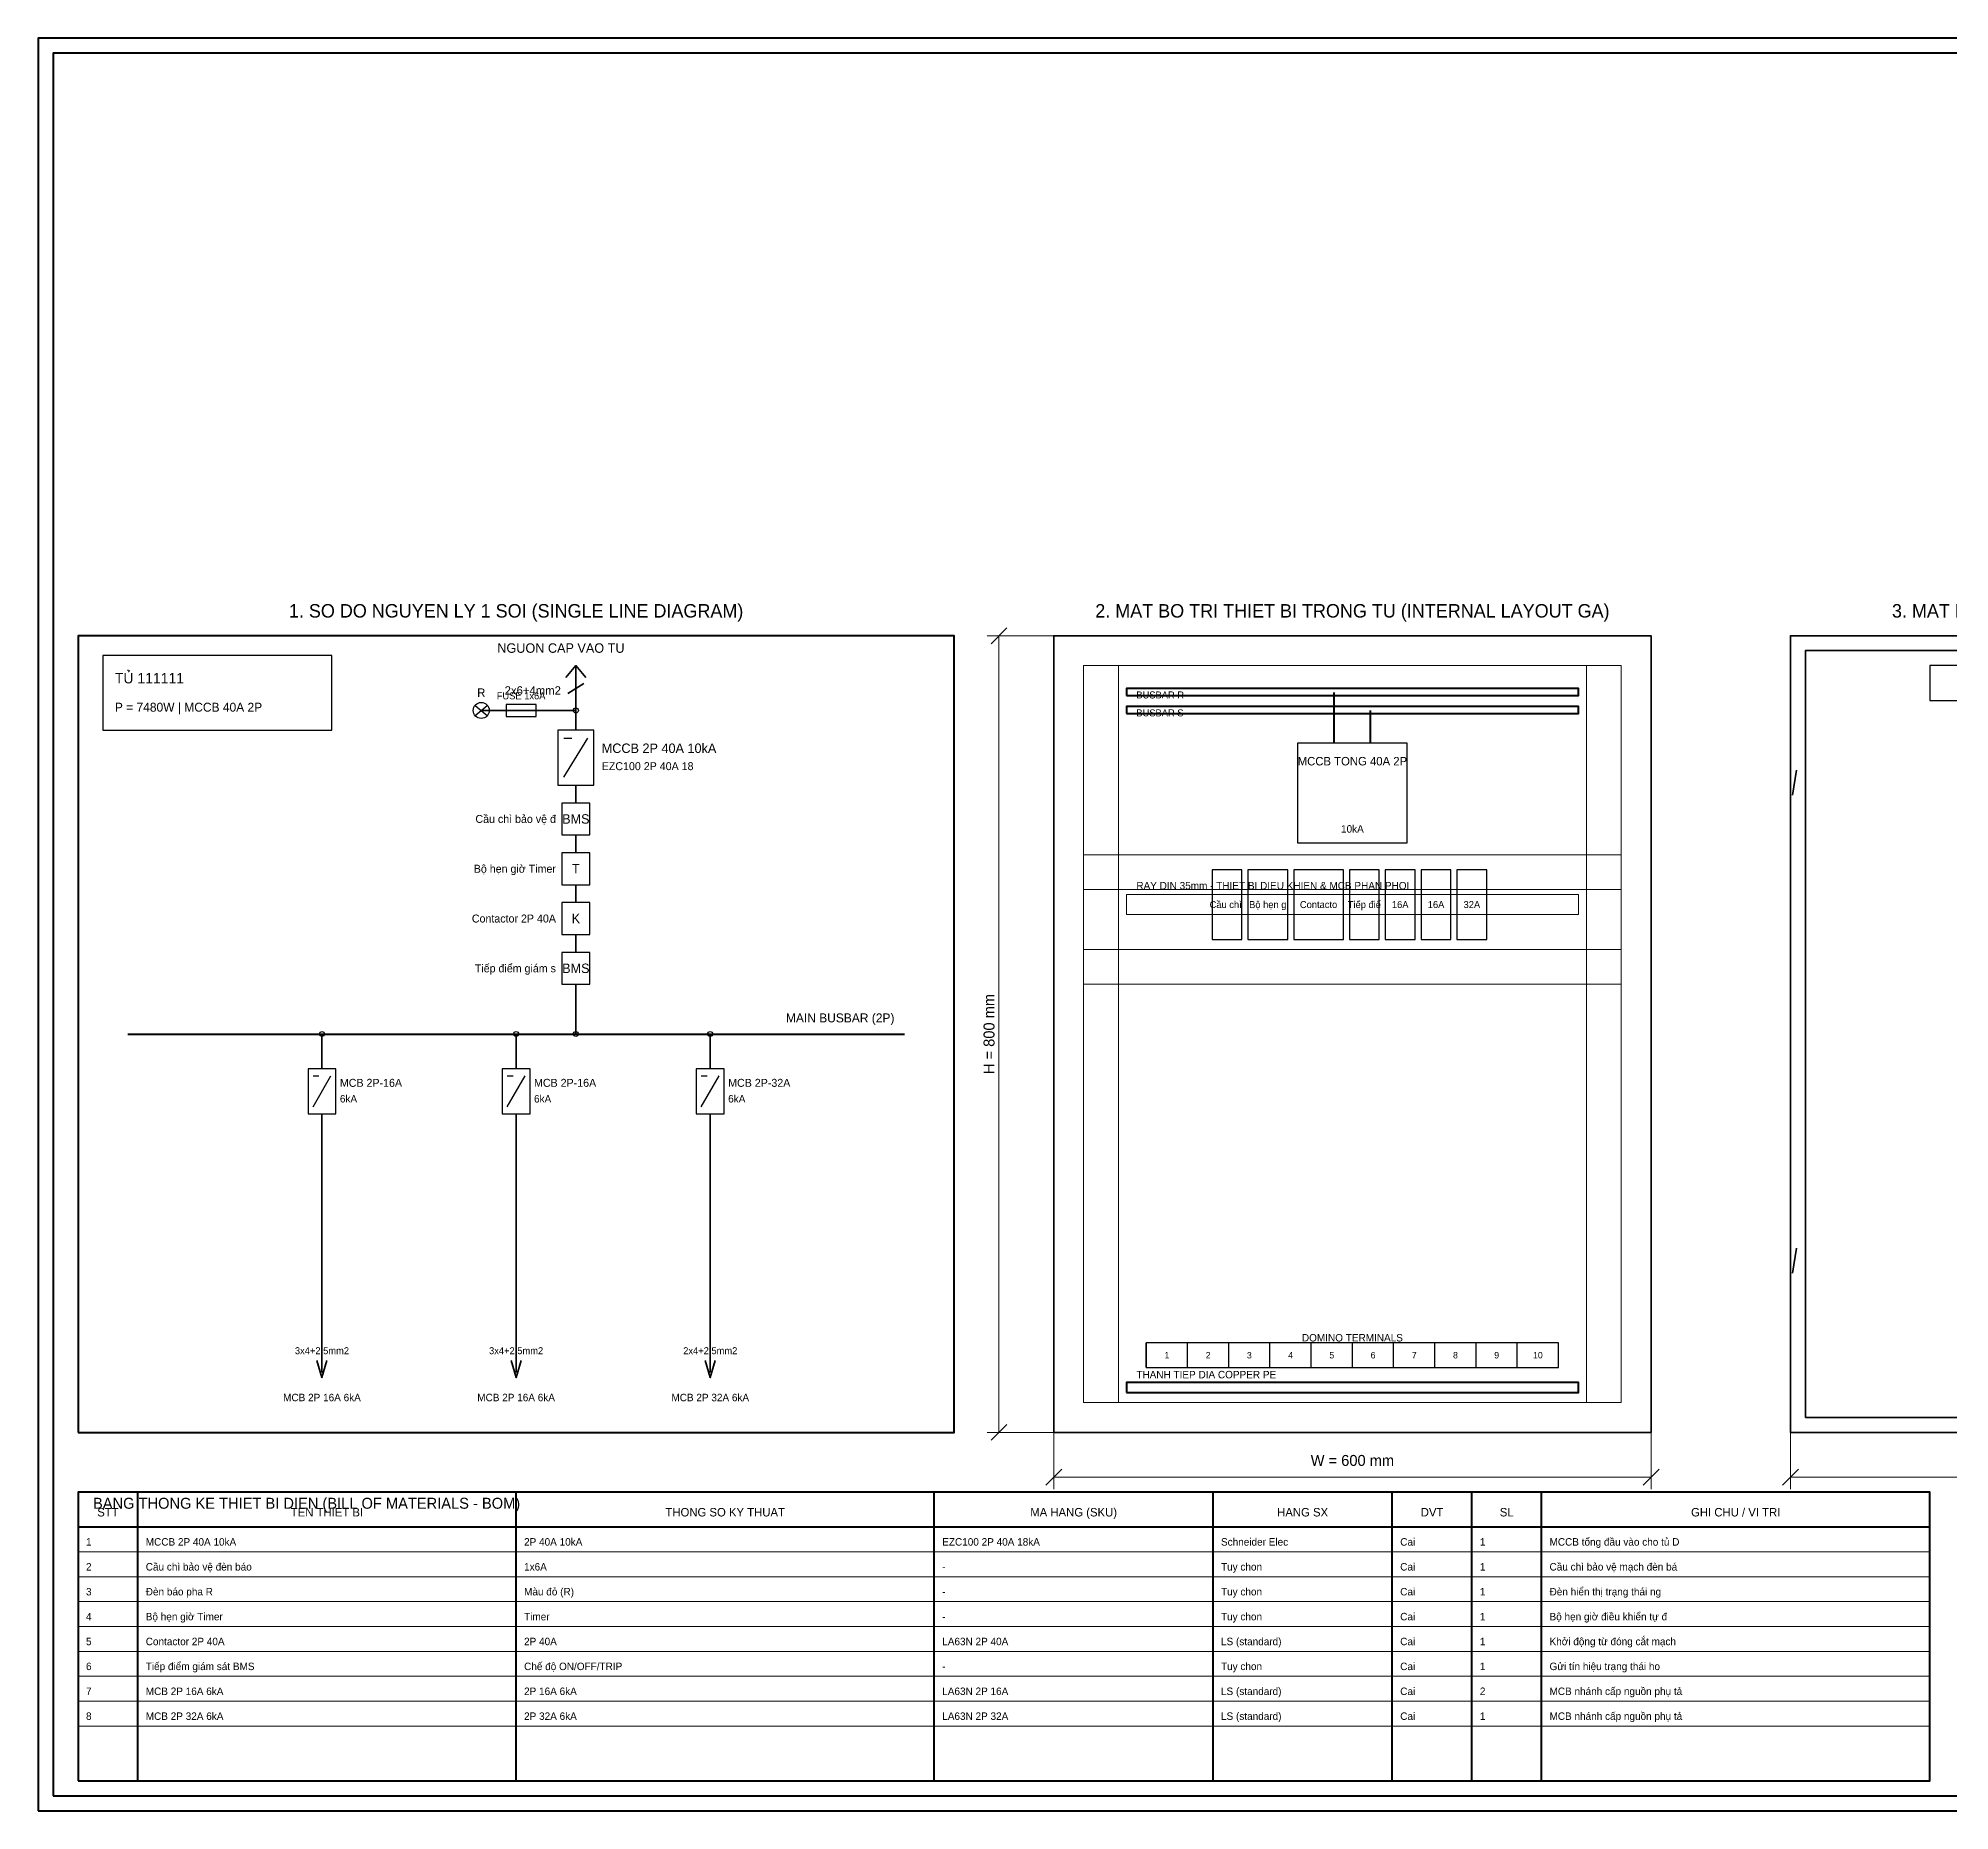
# Model space of a CAD drawing. Header units: metres. Extents: x 20 to 3200, y 20 to 1800.
# Drawn here: x 20 to 1940, y 20 to 1800 of the extents above; entities that cross this region are included whole.
import ezdxf
from ezdxf.enums import TextEntityAlignment as Align

# ---------------------------------------------------------------- set-up
doc = ezdxf.new("R2010")
doc.units = ezdxf.units.M
for name, color, linetype, lineweight in [('0_BORDER', 5, 'Continuous', 40), ('0_BUSBAR_MAIN', 1, 'Continuous', 50), ('0_DEVICES', 7, 'Continuous', 25), ('0_DIMENSIONS', 2, 'Continuous', 15), ('0_DUCTS', 8, 'Continuous', 15), ('0_FRAME', 6, 'Continuous', 35), ('0_PLATE', 4, 'Continuous', 20), ('0_SLD_POWER', 3, 'Continuous', 35), ('0_TEXT', 7, 'Continuous', 18), ('0_TEXT_TITLE', 3, 'Continuous', 30)]:
    doc.layers.add(name, color=color, linetype=linetype, lineweight=lineweight)

msp = doc.modelspace()

# ---------------------------------------------------------------- linework, layer by layer
at = {"layer": '0_BORDER'}
for p, q in [((120, 50), (120, 340)), ((500, 50), (500, 340)), ((920, 50), (920, 340)), ((1200, 50), (1200, 340)), ((1380, 50), (1380, 340)), ((1460, 50), (1460, 340)), ((1530, 50), (1530, 340)), ((60, 305), (1920, 305))]:
    msp.add_line(p, q, dxfattribs=at)
for points in [[(20, 20), (3200, 20), (3200, 1800), (20, 1800), (20, 20)], [(35, 35), (3185, 35), (3185, 1785), (35, 1785), (35, 35)], [(60, 400), (940, 400), (940, 1200), (60, 1200), (60, 400)], [(60, 50), (1920, 50), (1920, 340), (60, 340), (60, 50)]]:
    msp.add_lwpolyline(points, close=True, dxfattribs=at)
at = {"layer": '0_BUSBAR_MAIN', "color": 1}
msp.add_line((1321.7, 1092), (1321.7, 1143), dxfattribs=at)
at = {"layer": '0_BUSBAR_MAIN', "color": 2}
msp.add_line((1358.3, 1092), (1358.3, 1125), dxfattribs=at)
at = {"layer": '0_BUSBAR_MAIN'}
msp.add_line((110, 800), (890, 800), dxfattribs=at)
at = {"layer": '0_BUSBAR_MAIN', "color": 1}
msp.add_lwpolyline([(1113, 1140), (1567, 1140), (1567, 1147), (1113, 1147), (1113, 1140)], close=True, dxfattribs=at)
at = {"layer": '0_BUSBAR_MAIN', "color": 2}
msp.add_lwpolyline([(1113, 1122), (1567, 1122), (1567, 1129), (1113, 1129), (1113, 1122)], close=True, dxfattribs=at)
at = {"layer": '0_BUSBAR_MAIN', "color": 3}
msp.add_lwpolyline([(1113, 440), (1567, 440), (1567, 450), (1113, 450), (1113, 440)], close=True, dxfattribs=at)
at = {"layer": '0_DEVICES'}
for p, q in [((459, 1120), (471, 1130)), ((459, 1130), (471, 1120)), ((548, 1058), (572, 1097)), ((548, 1097), (556, 1097)), ((296, 727), (314, 758)), ((296, 758), (302, 758)), ((491, 727), (509, 758)), ((491, 758), (497, 758)), ((686, 727), (704, 758)), ((686, 758), (692, 758)), ((1133, 465), (1133, 490)), ((1174.4, 465), (1174.4, 490)), ((1215.8, 465), (1215.8, 490)), ((1257.2, 465), (1257.2, 490)), ((1298.6, 465), (1298.6, 490)), ((1340, 465), (1340, 490)), ((1381.4, 465), (1381.4, 490)), ((1422.8, 465), (1422.8, 490)), ((1464.2, 465), (1464.2, 490)), ((1505.6, 465), (1505.6, 490))]:
    msp.add_line(p, q, dxfattribs=at)
for points in [[(85, 1105), (315, 1105), (315, 1180), (85, 1180), (85, 1105)], [(1920, 1135), (2240, 1135), (2240, 1170), (1920, 1170), (1920, 1135)], [(490, 1119), (520, 1119), (520, 1131), (490, 1131), (490, 1119)], [(542, 1050), (578, 1050), (578, 1105), (542, 1105), (542, 1050)], [(1285, 992), (1395, 992), (1395, 1092), (1285, 1092), (1285, 992)], [(546, 1000), (574, 1000), (574, 1032), (546, 1032), (546, 1000)], [(546, 950), (574, 950), (574, 982), (546, 982), (546, 950)], [(1199, 895), (1229, 895), (1229, 965), (1199, 965), (1199, 895)], [(1235, 895), (1275, 895), (1275, 965), (1235, 965), (1235, 895)], [(1281, 895), (1331, 895), (1331, 965), (1281, 965), (1281, 895)], [(1337, 895), (1367, 895), (1367, 965), (1337, 965), (1337, 895)], [(1373, 895), (1403, 895), (1403, 965), (1373, 965), (1373, 895)], [(1409, 895), (1439, 895), (1439, 965), (1409, 965), (1409, 895)], [(1445, 895), (1475, 895), (1475, 965), (1445, 965), (1445, 895)], [(546, 900), (574, 900), (574, 932), (546, 932), (546, 900)], [(546, 850), (574, 850), (574, 882), (546, 882), (546, 850)], [(291, 720), (319, 720), (319, 765), (291, 765), (291, 720)], [(486, 720), (514, 720), (514, 765), (486, 765), (486, 720)], [(681, 720), (709, 720), (709, 765), (681, 765), (681, 720)], [(1133, 465), (1547, 465), (1547, 490), (1133, 490), (1133, 465)]]:
    msp.add_lwpolyline(points, close=True, dxfattribs=at)
for centre, radius in [((465, 1125), 8), ((560, 1125), 2.5), ((305, 800), 2.5), ((500, 800), 2.5), ((560, 800), 2.5), ((695, 800), 2.5)]:
    msp.add_circle(centre, radius, dxfattribs=at)
at = {"layer": '0_DIMENSIONS', "color": 2}
for p, q in [((1040, 1200), (973, 1200)), ((977, 1192), (993, 1208)), ((985, 400), (985, 1200)), ((977, 392), (993, 408)), ((1040, 400), (973, 400)), ((1040, 400), (1040, 343)), ((1640, 400), (1640, 343)), ((1780, 400), (1780, 343)), ((1032, 347), (1048, 363)), ((1040, 355), (1640, 355)), ((1632, 347), (1648, 363)), ((1772, 347), (1788, 363)), ((1780, 355), (2380, 355))]:
    msp.add_line(p, q, dxfattribs=at)
at = {"layer": '0_DUCTS'}
for points in [[(1070, 430), (1105, 430), (1105, 1170), (1070, 1170), (1070, 430)], [(1575, 430), (1610, 430), (1610, 1170), (1575, 1170), (1575, 430)], [(1070, 945), (1610, 945), (1610, 980), (1070, 980), (1070, 945)], [(1070, 850), (1610, 850), (1610, 885), (1070, 885), (1070, 850)]]:
    msp.add_lwpolyline(points, close=True, dxfattribs=at)
at = {"layer": '0_FRAME'}
for p, q in [((1782, 1040), (1786, 1065)), ((1782, 560), (1786, 585))]:
    msp.add_line(p, q, dxfattribs=at)
for points in [[(1040, 400), (1640, 400), (1640, 1200), (1040, 1200), (1040, 400)], [(1780, 400), (2380, 400), (2380, 1200), (1780, 1200), (1780, 400)], [(1795, 415), (2365, 415), (2365, 1185), (1795, 1185), (1795, 415)]]:
    msp.add_lwpolyline(points, close=True, dxfattribs=at)
at = {"layer": '0_PLATE'}
for p, q in [((60, 280), (1920, 280)), ((60, 255), (1920, 255)), ((60, 230), (1920, 230)), ((60, 205), (1920, 205)), ((60, 180), (1920, 180)), ((60, 155), (1920, 155)), ((60, 130), (1920, 130)), ((60, 105), (1920, 105))]:
    msp.add_line(p, q, dxfattribs=at)
for points in [[(1070, 430), (1610, 430), (1610, 1170), (1070, 1170), (1070, 430)], [(1113, 920), (1567, 920), (1567, 940), (1113, 940), (1113, 920)]]:
    msp.add_lwpolyline(points, close=True, dxfattribs=at)
at = {"layer": '0_SLD_POWER'}
for p, q in [((552, 1142), (568, 1152)), ((560, 1170), (560, 1125)), ((560, 1125), (465, 1125)), ((560, 1125), (560, 1105)), ((560, 1050), (560, 1032)), ((560, 1000), (560, 982)), ((560, 950), (560, 932)), ((560, 900), (560, 882)), ((560, 850), (560, 800)), ((305, 800), (305, 765)), ((500, 800), (500, 765)), ((695, 800), (695, 765)), ((305, 720), (305, 460)), ((500, 720), (500, 460)), ((695, 720), (695, 460))]:
    msp.add_line(p, q, dxfattribs=at)
for points in [[(550, 1158), (560, 1170), (570, 1158)], [(300, 472), (305, 455), (310, 472)], [(495, 472), (500, 455), (505, 472)], [(690, 472), (695, 455), (700, 472)]]:
    msp.add_lwpolyline(points, dxfattribs=at)

# ---------------------------------------------------------------- texts
at = {"layer": '0_TEXT'}
for s, height, p in [('NGUON CAP VAO TU', 9.5, (545, 1180)), ('FUSE 1x6A', 7, (505, 1134))]:
    msp.add_text(s, height=height, dxfattribs=at).set_placement(p, align=Align.BOTTOM_CENTER)
for s, height, p in [('P = 7480W | MCCB 40A 2P', 9, (97, 1121)), ('RAY DIN 35mm - THIET BI DIEU KHIEN & MCB PHAN PHOI', 7.5, (1123, 943)), ('THANH TIEP DIA COPPER PE', 7.5, (1123, 452)), ('1', 7.5, (68, 284)), ('MCCB 2P 40A 10kA', 7.5, (128, 284)), ('2P 40A 10kA', 7.5, (508, 284)), ('EZC100 2P 40A 18kA', 7.5, (928, 284)), ('Schneider Elec', 7.5, (1208, 284)), ('Cai', 7.5, (1388, 284)), ('1', 7.5, (1468, 284)), ('MCCB tổng đầu vào cho tủ D', 7.5, (1538, 284)), ('2', 7.5, (68, 259)), ('Cầu chì bảo vệ đèn báo', 7.5, (128, 259)), ('1x6A', 7.5, (508, 259)), ('Tuy chon', 7.5, (1208, 259)), ('Cai', 7.5, (1388, 259)), ('Cầu chì bảo vệ mạch đèn bá', 7.5, (1538, 259)), ('-', 7.5, (928, 259)), ('1', 7.5, (1468, 259)), ('3', 7.5, (68, 234)), ('Đèn báo pha R', 7.5, (128, 234)), ('Màu đỏ (R)', 7.5, (508, 234)), ('-', 7.5, (928, 234)), ('Tuy chon', 7.5, (1208, 234)), ('Cai', 7.5, (1388, 234)), ('1', 7.5, (1468, 234)), ('Đèn hiển thị trạng thái ng', 7.5, (1538, 234)), ('4', 7.5, (68, 209)), ('Bộ hẹn giờ Timer', 7.5, (128, 209)), ('Timer', 7.5, (508, 209)), ('-', 7.5, (928, 209)), ('Tuy chon', 7.5, (1208, 209)), ('Cai', 7.5, (1388, 209)), ('1', 7.5, (1468, 209)), ('Bộ hẹn giờ điều khiển tự đ', 7.5, (1538, 209)), ('5', 7.5, (68, 184)), ('Contactor 2P 40A', 7.5, (128, 184)), ('2P 40A', 7.5, (508, 184)), ('LA63N 2P 40A', 7.5, (928, 184)), ('LS (standard)', 7.5, (1208, 184)), ('Cai', 7.5, (1388, 184)), ('1', 7.5, (1468, 184)), ('Khởi động từ đóng cắt mạch', 7.5, (1538, 184)), ('6', 7.5, (68, 159)), ('Tiếp điểm giám sát BMS', 7.5, (128, 159)), ('Chế độ ON/OFF/TRIP', 7.5, (508, 159)), ('-', 7.5, (928, 159)), ('Tuy chon', 7.5, (1208, 159)), ('Cai', 7.5, (1388, 159)), ('1', 7.5, (1468, 159)), ('Gửi tín hiệu trạng thái ho', 7.5, (1538, 159)), ('7', 7.5, (68, 134)), ('MCB 2P 16A 6kA', 7.5, (128, 134)), ('2P 16A 6kA', 7.5, (508, 134)), ('LA63N 2P 16A', 7.5, (928, 134)), ('LS (standard)', 7.5, (1208, 134)), ('Cai', 7.5, (1388, 134)), ('2', 7.5, (1468, 134)), ('MCB nhánh cấp nguồn phụ tả', 7.5, (1538, 134)), ('8', 7.5, (68, 109)), ('MCB 2P 32A 6kA', 7.5, (128, 109)), ('2P 32A 6kA', 7.5, (508, 109)), ('LA63N 2P 32A', 7.5, (928, 109)), ('LS (standard)', 7.5, (1208, 109)), ('Cai', 7.5, (1388, 109)), ('1', 7.5, (1468, 109)), ('MCB nhánh cấp nguồn phụ tả', 7.5, (1538, 109))]:
    msp.add_text(s, height=height, dxfattribs=at).set_placement(p, align=Align.BOTTOM_LEFT)
for s, height, p in [('2x6+4mm2', 8.5, (545, 1145)), ('Cầu chì bảo vệ đ', 8, (540, 1016)), ('Bộ hẹn giờ Timer', 8, (540, 966)), ('Contactor 2P 40A', 8, (540, 916)), ('Tiếp điểm giám s', 8, (540, 866))]:
    msp.add_text(s, height=height, dxfattribs=at).set_placement(p, align=Align.MIDDLE_RIGHT)
for s, height, p in [('BUSBAR R', 7, (1123, 1140.5)), ('BUSBAR S', 7, (1123, 1122.5)), ('EZC100 2P 40A 18', 8, (586, 1069)), ('6kA', 7.5, (323, 735)), ('6kA', 7.5, (518, 735)), ('6kA', 7.5, (713, 735))]:
    msp.add_text(s, height=height, dxfattribs=at).set_placement(p, align=Align.MIDDLE_LEFT)
for s, height, p in [('10kA', 7.5, (1340, 1006)), ('Cầu chì ', 7, (1214, 930)), ('Bộ hẹn g', 7, (1255, 930)), ('Contacto', 7, (1306, 930)), ('Tiếp điể', 7, (1352, 930)), ('16A', 7, (1388, 930)), ('16A', 7, (1424, 930)), ('32A', 7, (1460, 930)), ('3x4+2.5mm2', 7, (305, 482)), ('3x4+2.5mm2', 7, (500, 482)), ('2x4+2.5mm2', 7, (695, 482)), ('1', 6.5, (1153.7, 477.5)), ('2', 6.5, (1195.1, 477.5)), ('3', 6.5, (1236.5, 477.5)), ('4', 6.5, (1277.9, 477.5)), ('DOMINO TERMINALS', 7.5, (1340, 495)), ('5', 6.5, (1319.3, 477.5)), ('6', 6.5, (1360.7, 477.5)), ('7', 6.5, (1402.1, 477.5)), ('8', 6.5, (1443.5, 477.5)), ('9', 6.5, (1484.9, 477.5)), ('10', 6.5, (1526.3, 477.5)), ('MCB 2P 16A 6kA', 7.5, (305, 435)), ('MCB 2P 16A 6kA', 7.5, (500, 435)), ('MCB 2P 32A 6kA', 7.5, (695, 435))]:
    msp.add_text(s, height=height, dxfattribs=at).set_placement(p, align=Align.MIDDLE_CENTER)
at = {"layer": '0_TEXT_TITLE'}
for s, height, p in [('1. SO DO NGUYEN LY 1 SOI (SINGLE LINE DIAGRAM)', 13.5, (500, 1225)), ('2. MAT BO TRI THIET BI TRONG TU (INTERNAL LAYOUT GA)', 13.5, (1340, 1225)), ('3. MAT NGOAI CANH TU (FRONT DOOR VIEW)', 13.5, (2080, 1225)), ('MCCB TONG 40A 2P', 8.5, (1340, 1074)), ('BMS', 9.5, (560, 1016)), ('T', 9.5, (560, 966)), ('K', 9.5, (560, 916)), ('BMS', 9.5, (560, 866))]:
    msp.add_text(s, height=height, dxfattribs=at).set_placement(p, align=Align.MIDDLE_CENTER)
for s, height, p in [('TỦ 111111', 10.5, (97, 1149)), ('BANG THONG KE THIET BI DIEN (BILL OF MATERIALS - BOM)', 11, (75, 320))]:
    msp.add_text(s, height=height, dxfattribs=at).set_placement(p, align=Align.BOTTOM_LEFT)
for s, p in [('R', (465, 1136)), ('STT', (90, 313)), ('TEN THIET BI', (310, 313)), ('THONG SO KY THUAT', (710, 313)), ('MA HANG (SKU)', (1060, 313)), ('HANG SX', (1290, 313)), ('DVT', (1420, 313)), ('SL', (1495, 313)), ('GHI CHU / VI TRI', (1725, 313))]:
    msp.add_text(s, height=8.5, dxfattribs=at).set_placement(p, align=Align.BOTTOM_CENTER)
for s, height, p in [('MCCB 2P 40A 10kA', 9.5, (586, 1087)), ('MCB 2P-16A', 8, (323, 751)), ('MCB 2P-16A', 8, (518, 751)), ('MCB 2P-32A', 8, (713, 751))]:
    msp.add_text(s, height=height, dxfattribs=at).set_placement(p, align=Align.MIDDLE_LEFT)
at = {"layer": '0_TEXT_TITLE', "color": 2}
msp.add_text('H = 800 mm', height=11, rotation=90, dxfattribs=at).set_placement((975, 800), align=Align.MIDDLE_CENTER)
at = {"layer": '0_TEXT_TITLE'}
msp.add_text('MAIN BUSBAR (2P)', height=9, dxfattribs=at).set_placement((880, 809), align=Align.BOTTOM_RIGHT)
at = {"layer": '0_TEXT_TITLE', "color": 2}
msp.add_text('W = 600 mm', height=11, dxfattribs=at).set_placement((1340, 363), align=Align.BOTTOM_CENTER)

doc.saveas('drawing.dxf')
